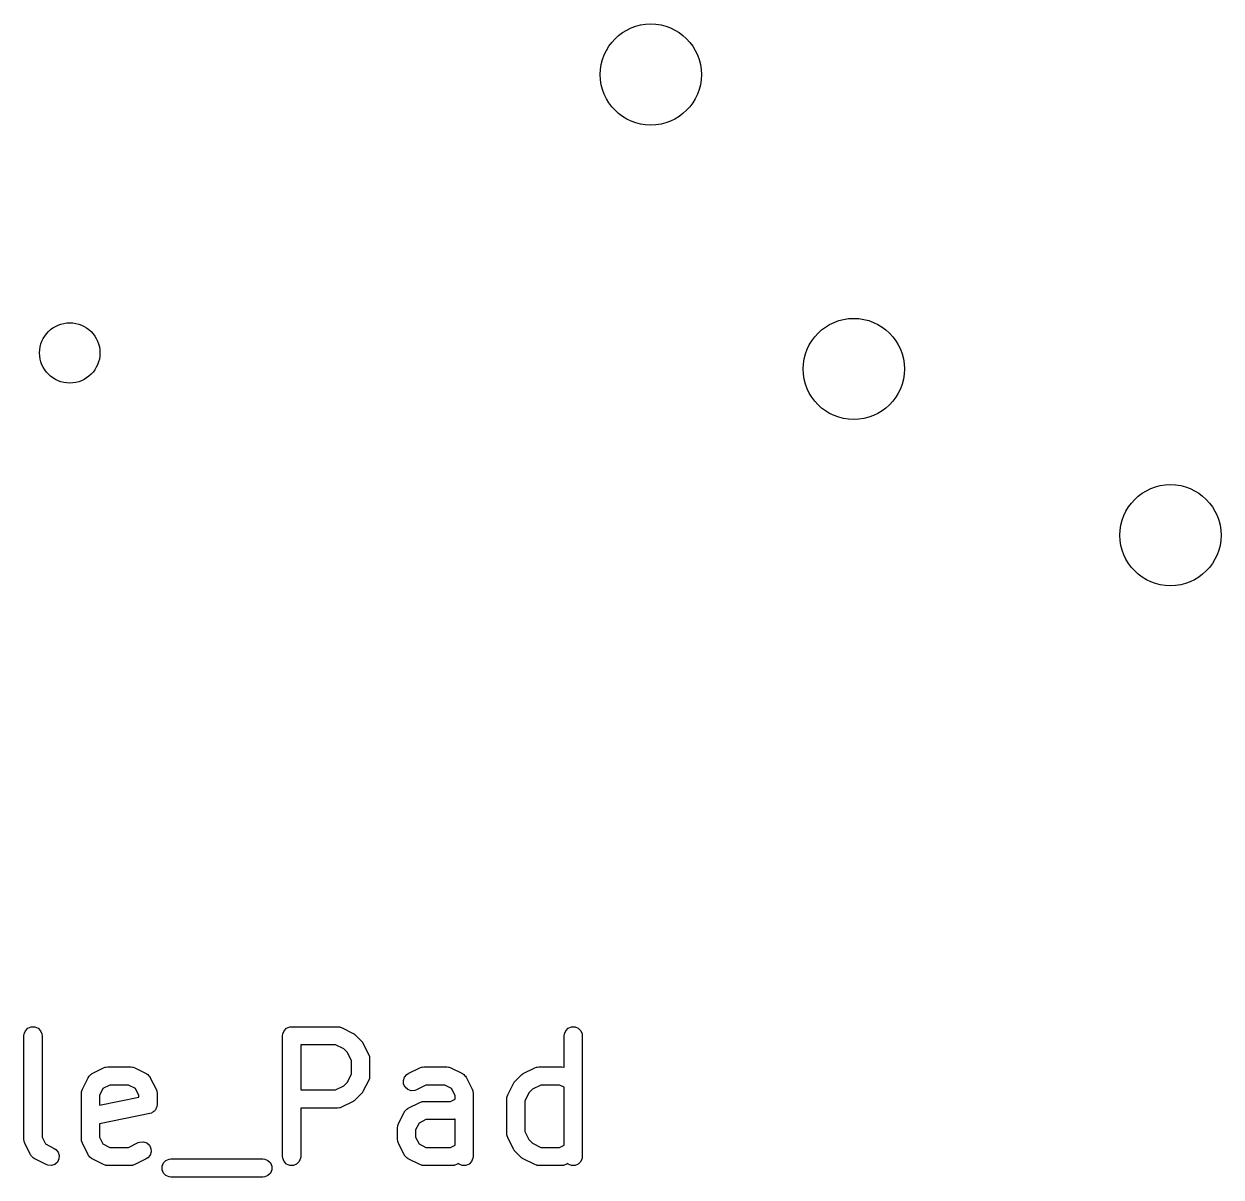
# Model space of a CAD drawing. Extents: x 2.68 to 10.38, y -4.66 to -2.29.
# Drawn here: x 9.4102 to 9.8007, y -4.6388 to -4.2628 of the extents above; entities that cross this region are included whole.
import ezdxf

# ---------------------------------------------------------------- set-up
doc = ezdxf.new("R2010")
doc.units = 0
doc.header["$MEASUREMENT"] = 0
doc.layers.add('BLACK', color=7, linetype='CONTINUOUS')

msp = doc.modelspace()

# ---------------------------------------------------------------- linework, layer by layer
at = {"layer": 'BLACK', "linetype": 'CONTINUOUS'}
for p, q in [((9.4103, -4.59213), (9.41074, -4.59107)), ((9.41074, -4.59107), (9.41156, -4.59025)), ((9.41156, -4.59025), (9.41262, -4.58981)), ((9.41262, -4.58981), (9.41377, -4.58981)), ((9.41377, -4.58981), (9.41484, -4.59025)), ((9.41484, -4.59025), (9.41565, -4.59107)), ((9.41565, -4.59107), (9.41609, -4.59213)), ((9.49467, -4.59213), (9.49511, -4.59107)), ((9.49511, -4.59107), (9.49592, -4.59025)), ((9.49592, -4.59025), (9.49699, -4.58981)), ((9.49699, -4.58981), (9.49756, -4.58976)), ((9.49756, -4.58976), (9.51256, -4.58976)), ((9.51256, -4.58976), (9.51314, -4.58981)), ((9.51314, -4.58981), (9.51323, -4.58985)), ((9.51323, -4.58985), (9.51334, -4.58986)), ((9.51334, -4.58986), (9.51388, -4.59007)), ((9.51388, -4.59007), (9.51763, -4.59194)), ((9.51763, -4.59194), (9.51788, -4.5921)), ((9.58653, -4.59213), (9.58697, -4.59107)), ((9.58697, -4.59107), (9.58779, -4.59025)), ((9.58779, -4.59025), (9.58885, -4.58981)), ((9.58885, -4.58981), (9.59, -4.58981)), ((9.59, -4.58981), (9.59107, -4.59025)), ((9.59107, -4.59025), (9.59188, -4.59107)), ((9.59188, -4.59107), (9.59232, -4.59213)), ((9.41025, -4.59271), (9.4103, -4.59213)), ((9.41025, -4.62646), (9.41025, -4.59271)), ((9.41609, -4.59213), (9.41615, -4.59271)), ((9.41615, -4.59271), (9.41615, -4.62576)), ((9.49461, -4.59271), (9.49467, -4.59213)), ((9.49461, -4.63208), (9.49461, -4.59271)), ((9.51186, -4.59566), (9.50052, -4.59566)), ((9.50052, -4.59566), (9.50052, -4.61038)), ((9.51456, -4.59701), (9.51186, -4.59566)), ((9.51788, -4.5921), (9.51795, -4.59213)), ((9.51795, -4.59213), (9.51803, -4.5922)), ((9.51803, -4.5922), (9.51812, -4.59225)), ((9.51812, -4.59225), (9.51817, -4.59231)), ((9.51817, -4.59231), (9.5184, -4.5925)), ((9.5184, -4.5925), (9.52027, -4.59437)), ((9.52027, -4.59437), (9.52046, -4.5946)), ((9.52046, -4.5946), (9.52052, -4.59465)), ((9.52052, -4.59465), (9.52057, -4.59474)), ((9.52057, -4.59474), (9.52064, -4.59482)), ((9.52064, -4.59482), (9.52067, -4.59489)), ((9.52067, -4.59489), (9.52083, -4.59514)), ((9.52083, -4.59514), (9.5227, -4.59889)), ((9.58647, -4.59271), (9.58653, -4.59213)), ((9.58647, -4.60299), (9.58647, -4.59271)), ((9.59232, -4.59213), (9.59238, -4.59271)), ((9.59238, -4.59271), (9.59238, -4.63208)), ((9.51576, -4.59821), (9.51456, -4.59701)), ((9.51711, -4.60091), (9.51576, -4.59821)), ((9.5227, -4.59889), (9.52291, -4.59943)), ((9.52291, -4.59943), (9.52292, -4.59953)), ((9.52292, -4.59953), (9.52296, -4.59963)), ((9.52296, -4.59963), (9.52301, -4.60021)), ((9.4325, -4.60507), (9.43625, -4.60319)), ((9.43625, -4.60319), (9.43679, -4.60298)), ((9.43679, -4.60298), (9.4369, -4.60298)), ((9.4369, -4.60298), (9.43699, -4.60294)), ((9.43699, -4.60294), (9.43757, -4.60288)), ((9.43757, -4.60288), (9.44507, -4.60288)), ((9.44507, -4.60288), (9.44565, -4.60294)), ((9.44565, -4.60294), (9.44574, -4.60298)), ((9.44574, -4.60298), (9.44585, -4.60298)), ((9.44585, -4.60298), (9.44639, -4.60319)), ((9.44639, -4.60319), (9.45014, -4.60507)), ((9.51711, -4.60514), (9.51711, -4.60091)), ((9.52301, -4.60021), (9.52301, -4.60583)), ((9.53561, -4.60507), (9.53936, -4.60319)), ((9.53936, -4.60319), (9.5399, -4.60298)), ((9.5399, -4.60298), (9.54001, -4.60298)), ((9.54001, -4.60298), (9.54011, -4.60294)), ((9.54011, -4.60294), (9.54068, -4.60288)), ((9.54068, -4.60288), (9.54818, -4.60288)), ((9.54818, -4.60288), (9.54876, -4.60294)), ((9.54876, -4.60294), (9.54886, -4.60298)), ((9.54886, -4.60298), (9.54896, -4.60298)), ((9.54896, -4.60298), (9.5495, -4.60319)), ((9.5495, -4.60319), (9.55325, -4.60507)), ((9.57311, -4.60507), (9.57686, -4.60319)), ((9.57686, -4.60319), (9.5774, -4.60298)), ((9.5774, -4.60298), (9.5775, -4.60298)), ((9.5775, -4.60298), (9.5776, -4.60294)), ((9.5776, -4.60294), (9.57818, -4.60288)), ((9.57818, -4.60288), (9.58568, -4.60288)), ((9.58568, -4.60288), (9.58625, -4.60294)), ((9.58625, -4.60294), (9.58635, -4.60298)), ((9.58635, -4.60298), (9.58646, -4.60298)), ((9.58646, -4.60298), (9.58647, -4.60299)), ((9.4293, -4.61014), (9.43118, -4.60639)), ((9.43118, -4.60639), (9.43124, -4.60629)), ((9.43124, -4.60629), (9.43126, -4.60625)), ((9.43126, -4.60625), (9.4313, -4.60619)), ((9.4313, -4.60619), (9.43149, -4.6059)), ((9.43149, -4.6059), (9.43177, -4.60565)), ((9.43177, -4.60565), (9.43201, -4.60537)), ((9.43201, -4.60537), (9.4323, -4.60519)), ((9.4323, -4.60519), (9.43236, -4.60514)), ((9.43236, -4.60514), (9.4324, -4.60513)), ((9.4324, -4.60513), (9.4325, -4.60507)), ((9.45014, -4.60507), (9.45024, -4.60513)), ((9.45024, -4.60513), (9.45028, -4.60514)), ((9.45028, -4.60514), (9.45034, -4.60519)), ((9.45034, -4.60519), (9.45063, -4.60537)), ((9.45063, -4.60537), (9.45087, -4.60565)), ((9.45087, -4.60565), (9.45115, -4.6059)), ((9.45115, -4.6059), (9.45134, -4.60619)), ((9.45134, -4.60619), (9.45138, -4.60625)), ((9.45138, -4.60625), (9.4514, -4.60629)), ((9.4514, -4.60629), (9.45146, -4.60639)), ((9.45146, -4.60639), (9.45333, -4.61014)), ((9.51576, -4.60783), (9.51711, -4.60514)), ((9.5227, -4.60715), (9.52083, -4.6109)), ((9.52291, -4.60661), (9.5227, -4.60715)), ((9.52292, -4.60651), (9.52291, -4.60661)), ((9.52296, -4.60641), (9.52292, -4.60651)), ((9.52301, -4.60583), (9.52296, -4.60641)), ((9.534, -4.60734), (9.53437, -4.60625)), ((9.53408, -4.60849), (9.534, -4.60734)), ((9.53437, -4.60625), (9.53512, -4.60537)), ((9.53512, -4.60537), (9.53561, -4.60507)), ((9.55325, -4.60507), (9.55335, -4.60513)), ((9.55335, -4.60513), (9.55339, -4.60514)), ((9.55339, -4.60514), (9.55345, -4.60519)), ((9.55345, -4.60519), (9.55374, -4.60537)), ((9.55374, -4.60537), (9.55398, -4.60565)), ((9.55398, -4.60565), (9.55426, -4.6059)), ((9.55426, -4.6059), (9.55445, -4.60619)), ((9.55445, -4.60619), (9.5545, -4.60625)), ((9.5545, -4.60625), (9.55451, -4.60629)), ((9.55451, -4.60629), (9.55457, -4.60639)), ((9.55457, -4.60639), (9.55645, -4.61014)), ((9.57028, -4.60772), (9.57047, -4.60749)), ((9.57047, -4.60749), (9.57234, -4.60562)), ((9.57234, -4.60562), (9.57257, -4.60543)), ((9.57257, -4.60543), (9.57262, -4.60537)), ((9.57262, -4.60537), (9.57271, -4.60532)), ((9.57271, -4.60532), (9.57279, -4.60525)), ((9.57279, -4.60525), (9.57286, -4.60522)), ((9.57286, -4.60522), (9.57311, -4.60507)), ((9.42899, -4.61146), (9.42905, -4.61088)), ((9.42899, -4.62646), (9.42899, -4.61146)), ((9.42905, -4.61088), (9.42909, -4.61078)), ((9.42909, -4.61078), (9.4291, -4.61068)), ((9.4291, -4.61068), (9.4293, -4.61014)), ((9.43602, -4.60991), (9.4349, -4.61215)), ((9.43827, -4.60879), (9.43602, -4.60991)), ((9.44437, -4.60879), (9.43827, -4.60879)), ((9.44662, -4.60991), (9.44437, -4.60879)), ((9.44774, -4.61215), (9.44662, -4.60991)), ((9.45333, -4.61014), (9.45354, -4.61068)), ((9.45354, -4.61068), (9.45355, -4.61078)), ((9.45355, -4.61078), (9.45359, -4.61088)), ((9.45359, -4.61088), (9.45365, -4.61146)), ((9.45365, -4.61146), (9.45365, -4.61521)), ((9.50052, -4.61038), (9.51186, -4.61038)), ((9.51186, -4.61038), (9.51456, -4.60903)), ((9.51456, -4.60903), (9.51576, -4.60783)), ((9.52046, -4.61144), (9.52027, -4.61167)), ((9.52052, -4.61139), (9.52046, -4.61144)), ((9.52057, -4.6113), (9.52052, -4.61139)), ((9.52064, -4.61122), (9.52057, -4.6113)), ((9.52067, -4.61115), (9.52064, -4.61122)), ((9.52083, -4.6109), (9.52067, -4.61115)), ((9.5346, -4.60952), (9.53408, -4.60849)), ((9.53547, -4.61027), (9.5346, -4.60952)), ((9.53656, -4.61064), (9.53547, -4.61027)), ((9.53771, -4.61056), (9.53656, -4.61064)), ((9.53825, -4.61035), (9.53771, -4.61056)), ((9.54138, -4.60879), (9.53825, -4.61035)), ((9.54748, -4.60879), (9.54138, -4.60879)), ((9.54973, -4.60991), (9.54748, -4.60879)), ((9.55085, -4.61215), (9.54973, -4.60991)), ((9.55645, -4.61014), (9.55665, -4.61068)), ((9.55665, -4.61068), (9.55666, -4.61078)), ((9.55666, -4.61078), (9.5567, -4.61088)), ((9.5567, -4.61088), (9.55676, -4.61146)), ((9.55676, -4.61146), (9.55676, -4.63208)), ((9.56804, -4.61201), (9.56991, -4.60826)), ((9.56991, -4.60826), (9.57007, -4.60801)), ((9.57007, -4.60801), (9.5701, -4.60794)), ((9.5701, -4.60794), (9.57016, -4.60786)), ((9.57016, -4.60786), (9.57022, -4.60777)), ((9.57022, -4.60777), (9.57028, -4.60772)), ((9.57498, -4.61133), (9.57363, -4.61403)), ((9.57618, -4.61013), (9.57498, -4.61133)), ((9.57887, -4.60879), (9.57618, -4.61013)), ((9.58498, -4.60879), (9.57887, -4.60879)), ((9.58647, -4.60953), (9.58498, -4.60879)), ((9.58647, -4.62838), (9.58647, -4.60953)), ((9.4349, -4.61215), (9.4349, -4.61535)), ((9.4349, -4.61535), (9.44774, -4.61279)), ((9.44774, -4.61279), (9.44774, -4.61215)), ((9.45365, -4.61521), (9.45359, -4.61578)), ((9.51763, -4.6141), (9.51388, -4.61597)), ((9.51788, -4.61394), (9.51763, -4.6141)), ((9.51795, -4.61391), (9.51788, -4.61394)), ((9.51803, -4.61385), (9.51795, -4.61391)), ((9.51812, -4.61379), (9.51803, -4.61385)), ((9.51817, -4.61373), (9.51812, -4.61379)), ((9.5184, -4.61354), (9.51817, -4.61373)), ((9.52027, -4.61167), (9.5184, -4.61354)), ((9.53561, -4.61632), (9.53936, -4.61444)), ((9.53936, -4.61444), (9.5399, -4.61423)), ((9.5399, -4.61423), (9.54001, -4.61423)), ((9.54001, -4.61423), (9.54011, -4.61419)), ((9.54011, -4.61419), (9.54068, -4.61413)), ((9.54068, -4.61413), (9.54936, -4.61413)), ((9.54936, -4.61413), (9.55085, -4.61338)), ((9.55085, -4.61338), (9.55085, -4.61215)), ((9.56773, -4.61333), (9.56778, -4.61276)), ((9.56773, -4.62458), (9.56773, -4.61333)), ((9.56778, -4.61276), (9.56782, -4.61266)), ((9.56782, -4.61266), (9.56783, -4.61255)), ((9.56783, -4.61255), (9.56804, -4.61201)), ((9.57363, -4.61403), (9.57363, -4.62388)), ((9.45127, -4.6181), (9.4349, -4.62138)), ((9.45183, -4.61793), (9.45127, -4.6181)), ((9.45207, -4.61777), (9.45183, -4.61793)), ((9.45233, -4.61766), (9.45207, -4.61777)), ((9.45254, -4.61745), (9.45233, -4.61766)), ((9.45278, -4.61729), (9.45254, -4.61745)), ((9.45294, -4.61705), (9.45278, -4.61729)), ((9.45315, -4.61685), (9.45294, -4.61705)), ((9.45326, -4.61658), (9.45315, -4.61685)), ((9.45342, -4.61633), (9.45326, -4.61658)), ((9.45348, -4.61605), (9.45342, -4.61633)), ((9.45359, -4.61578), (9.45348, -4.61605)), ((9.51256, -4.61628), (9.50052, -4.61628)), ((9.50052, -4.61628), (9.50052, -4.63208)), ((9.51314, -4.61623), (9.51256, -4.61628)), ((9.51323, -4.61619), (9.51314, -4.61623)), ((9.51334, -4.61618), (9.51323, -4.61619)), ((9.51388, -4.61597), (9.51334, -4.61618)), ((9.53242, -4.62139), (9.53429, -4.61764)), ((9.53429, -4.61764), (9.53435, -4.61754)), ((9.53435, -4.61754), (9.53437, -4.61749)), ((9.53437, -4.61749), (9.53442, -4.61744)), ((9.53442, -4.61744), (9.5346, -4.61715)), ((9.5346, -4.61715), (9.53488, -4.6169)), ((9.53488, -4.6169), (9.53512, -4.61662)), ((9.53512, -4.61662), (9.53541, -4.61644)), ((9.53541, -4.61644), (9.53547, -4.61639)), ((9.53547, -4.61639), (9.53552, -4.61638)), ((9.53552, -4.61638), (9.53561, -4.61632)), ((9.4349, -4.62138), (9.4349, -4.62576)), ((9.53211, -4.62271), (9.53216, -4.62213)), ((9.53211, -4.62646), (9.53211, -4.62271)), ((9.53216, -4.62213), (9.5322, -4.62203)), ((9.5322, -4.62203), (9.53221, -4.62193)), ((9.53221, -4.62193), (9.53242, -4.62139)), ((9.53913, -4.62116), (9.53801, -4.6234)), ((9.54138, -4.62003), (9.53913, -4.62116)), ((9.55006, -4.62003), (9.54138, -4.62003)), ((9.55063, -4.61998), (9.55006, -4.62003)), ((9.55073, -4.61994), (9.55063, -4.61998)), ((9.55084, -4.61993), (9.55073, -4.61994)), ((9.55085, -4.61992), (9.55084, -4.61993)), ((9.55085, -4.62838), (9.55085, -4.61992)), ((9.4103, -4.62703), (9.41025, -4.62646)), ((9.41034, -4.62713), (9.4103, -4.62703)), ((9.41615, -4.62576), (9.41727, -4.628)), ((9.42905, -4.62703), (9.42899, -4.62646)), ((9.42909, -4.62713), (9.42905, -4.62703)), ((9.4349, -4.62576), (9.43602, -4.628)), ((9.53216, -4.62703), (9.53211, -4.62646)), ((9.5322, -4.62713), (9.53216, -4.62703)), ((9.53801, -4.6234), (9.53801, -4.62576)), ((9.53801, -4.62576), (9.53913, -4.628)), ((9.56778, -4.62516), (9.56773, -4.62458)), ((9.56782, -4.62525), (9.56778, -4.62516)), ((9.56783, -4.62536), (9.56782, -4.62525)), ((9.56804, -4.6259), (9.56783, -4.62536)), ((9.56991, -4.62965), (9.56804, -4.6259)), ((9.57363, -4.62388), (9.57498, -4.62658)), ((9.57498, -4.62658), (9.57618, -4.62778)), ((9.41035, -4.62724), (9.41034, -4.62713)), ((9.41056, -4.62778), (9.41035, -4.62724)), ((9.41243, -4.63153), (9.41056, -4.62778)), ((9.41727, -4.628), (9.42014, -4.62944)), ((9.42014, -4.62944), (9.42063, -4.62975)), ((9.42063, -4.62975), (9.42139, -4.63062)), ((9.42139, -4.63062), (9.42175, -4.63171)), ((9.4291, -4.62724), (9.42909, -4.62713)), ((9.4293, -4.62778), (9.4291, -4.62724)), ((9.43118, -4.63153), (9.4293, -4.62778)), ((9.43602, -4.628), (9.43827, -4.62913)), ((9.43827, -4.62913), (9.44437, -4.62913)), ((9.44437, -4.62913), (9.4475, -4.62756)), ((9.4475, -4.62756), (9.44804, -4.62736)), ((9.44804, -4.62736), (9.44919, -4.62728)), ((9.44919, -4.62728), (9.45028, -4.62764)), ((9.45028, -4.62764), (9.45115, -4.62839)), ((9.45115, -4.62839), (9.45167, -4.62942)), ((9.45175, -4.63057), (9.45138, -4.63167)), ((9.45167, -4.62942), (9.45175, -4.63057)), ((9.53221, -4.62724), (9.5322, -4.62713)), ((9.53242, -4.62778), (9.53221, -4.62724)), ((9.53429, -4.63153), (9.53242, -4.62778)), ((9.53913, -4.628), (9.54138, -4.62913)), ((9.54138, -4.62913), (9.54936, -4.62913)), ((9.54936, -4.62913), (9.55085, -4.62838)), ((9.57007, -4.6299), (9.56991, -4.62965)), ((9.5701, -4.62997), (9.57007, -4.6299)), ((9.57016, -4.63005), (9.5701, -4.62997)), ((9.57022, -4.63014), (9.57016, -4.63005)), ((9.57028, -4.63019), (9.57022, -4.63014)), ((9.57047, -4.63042), (9.57028, -4.63019)), ((9.57234, -4.63229), (9.57047, -4.63042)), ((9.57618, -4.62778), (9.57887, -4.62913)), ((9.57887, -4.62913), (9.58498, -4.62913)), ((9.58498, -4.62913), (9.58647, -4.62838)), ((9.41249, -4.63162), (9.41243, -4.63153)), ((9.41251, -4.63167), (9.41249, -4.63162)), ((9.41256, -4.63172), (9.41251, -4.63167)), ((9.41274, -4.63202), (9.41256, -4.63172)), ((9.41302, -4.63226), (9.41274, -4.63202)), ((9.41326, -4.63254), (9.41302, -4.63226)), ((9.41355, -4.63272), (9.41326, -4.63254)), ((9.41361, -4.63277), (9.41355, -4.63272)), ((9.41366, -4.63279), (9.41361, -4.63277)), ((9.41375, -4.63285), (9.41366, -4.63279)), ((9.4175, -4.63472), (9.41375, -4.63285)), ((9.41804, -4.63493), (9.4175, -4.63472)), ((9.41919, -4.63501), (9.41804, -4.63493)), ((9.42028, -4.63464), (9.41919, -4.63501)), ((9.42116, -4.63389), (9.42028, -4.63464)), ((9.42167, -4.63286), (9.42116, -4.63389)), ((9.42175, -4.63171), (9.42167, -4.63286)), ((9.43124, -4.63162), (9.43118, -4.63153)), ((9.43126, -4.63167), (9.43124, -4.63162)), ((9.4313, -4.63172), (9.43126, -4.63167)), ((9.43149, -4.63202), (9.4313, -4.63172)), ((9.43177, -4.63226), (9.43149, -4.63202)), ((9.43201, -4.63254), (9.43177, -4.63226)), ((9.4323, -4.63272), (9.43201, -4.63254)), ((9.43236, -4.63277), (9.4323, -4.63272)), ((9.4324, -4.63279), (9.43236, -4.63277)), ((9.4325, -4.63285), (9.4324, -4.63279)), ((9.43625, -4.63472), (9.4325, -4.63285)), ((9.43679, -4.63493), (9.43625, -4.63472)), ((9.4369, -4.63493), (9.43679, -4.63493)), ((9.44585, -4.63493), (9.44574, -4.63493)), ((9.44639, -4.63472), (9.44585, -4.63493)), ((9.45014, -4.63285), (9.44639, -4.63472)), ((9.45063, -4.63254), (9.45014, -4.63285)), ((9.45138, -4.63167), (9.45063, -4.63254)), ((9.4553, -4.63525), (9.45574, -4.63419)), ((9.45574, -4.63419), (9.45655, -4.63337)), ((9.45655, -4.63337), (9.45762, -4.63293)), ((9.45762, -4.63293), (9.45819, -4.63288)), ((9.45819, -4.63288), (9.48819, -4.63288)), ((9.48819, -4.63288), (9.48877, -4.63293)), ((9.48877, -4.63293), (9.48983, -4.63337)), ((9.48983, -4.63337), (9.49064, -4.63419)), ((9.49064, -4.63419), (9.49108, -4.63525)), ((9.49467, -4.63266), (9.49461, -4.63208)), ((9.49511, -4.63372), (9.49467, -4.63266)), ((9.49592, -4.63453), (9.49511, -4.63372)), ((9.49699, -4.63498), (9.49592, -4.63453)), ((9.4992, -4.63453), (9.49814, -4.63498)), ((9.50002, -4.63372), (9.4992, -4.63453)), ((9.50046, -4.63266), (9.50002, -4.63372)), ((9.50052, -4.63208), (9.50046, -4.63266)), ((9.53435, -4.63162), (9.53429, -4.63153)), ((9.53437, -4.63167), (9.53435, -4.63162)), ((9.53442, -4.63172), (9.53437, -4.63167)), ((9.5346, -4.63202), (9.53442, -4.63172)), ((9.53488, -4.63226), (9.5346, -4.63202)), ((9.53512, -4.63254), (9.53488, -4.63226)), ((9.53541, -4.63272), (9.53512, -4.63254)), ((9.53547, -4.63277), (9.53541, -4.63272)), ((9.53552, -4.63279), (9.53547, -4.63277)), ((9.53561, -4.63285), (9.53552, -4.63279)), ((9.53936, -4.63472), (9.53561, -4.63285)), ((9.5399, -4.63493), (9.53936, -4.63472)), ((9.54001, -4.63493), (9.5399, -4.63493)), ((9.55084, -4.63493), (9.55073, -4.63493)), ((9.55138, -4.63472), (9.55084, -4.63493)), ((9.55203, -4.6344), (9.55138, -4.63472)), ((9.55217, -4.63453), (9.55203, -4.6344)), ((9.55323, -4.63498), (9.55217, -4.63453)), ((9.55545, -4.63453), (9.55438, -4.63498)), ((9.55626, -4.63372), (9.55545, -4.63453)), ((9.5567, -4.63266), (9.55626, -4.63372)), ((9.55676, -4.63208), (9.5567, -4.63266)), ((9.57257, -4.63248), (9.57234, -4.63229)), ((9.57262, -4.63254), (9.57257, -4.63248)), ((9.57271, -4.63259), (9.57262, -4.63254)), ((9.57279, -4.63266), (9.57271, -4.63259)), ((9.57286, -4.63269), (9.57279, -4.63266)), ((9.57311, -4.63285), (9.57286, -4.63269)), ((9.57686, -4.63472), (9.57311, -4.63285)), ((9.5774, -4.63493), (9.57686, -4.63472)), ((9.5775, -4.63493), (9.5774, -4.63493)), ((9.58646, -4.63493), (9.58635, -4.63493)), ((9.587, -4.63472), (9.58646, -4.63493)), ((9.58765, -4.6344), (9.587, -4.63472)), ((9.58779, -4.63453), (9.58765, -4.6344)), ((9.58885, -4.63498), (9.58779, -4.63453)), ((9.59107, -4.63453), (9.59, -4.63498)), ((9.59188, -4.63372), (9.59107, -4.63453)), ((9.59232, -4.63266), (9.59188, -4.63372)), ((9.59238, -4.63208), (9.59232, -4.63266)), ((9.43699, -4.63498), (9.4369, -4.63493)), ((9.43757, -4.63503), (9.43699, -4.63498)), ((9.44507, -4.63503), (9.43757, -4.63503)), ((9.44565, -4.63498), (9.44507, -4.63503)), ((9.44574, -4.63493), (9.44565, -4.63498)), ((9.4553, -4.63641), (9.4553, -4.63525)), ((9.45574, -4.63747), (9.4553, -4.63641)), ((9.45655, -4.63828), (9.45574, -4.63747)), ((9.45762, -4.63873), (9.45655, -4.63828)), ((9.45819, -4.63878), (9.45762, -4.63873)), ((9.48819, -4.63878), (9.45819, -4.63878)), ((9.48877, -4.63873), (9.48819, -4.63878)), ((9.48983, -4.63828), (9.48877, -4.63873)), ((9.49064, -4.63747), (9.48983, -4.63828)), ((9.49108, -4.63641), (9.49064, -4.63747)), ((9.49108, -4.63525), (9.49108, -4.63641)), ((9.49814, -4.63498), (9.49699, -4.63498)), ((9.54011, -4.63498), (9.54001, -4.63493)), ((9.54068, -4.63503), (9.54011, -4.63498)), ((9.55006, -4.63503), (9.54068, -4.63503)), ((9.55063, -4.63498), (9.55006, -4.63503)), ((9.55073, -4.63493), (9.55063, -4.63498)), ((9.55438, -4.63498), (9.55323, -4.63498)), ((9.5776, -4.63498), (9.5775, -4.63493)), ((9.57818, -4.63503), (9.5776, -4.63498)), ((9.58568, -4.63503), (9.57818, -4.63503)), ((9.58625, -4.63498), (9.58568, -4.63503)), ((9.58635, -4.63493), (9.58625, -4.63498)), ((9.59, -4.63498), (9.58885, -4.63498))]:
    msp.add_line(p, q, dxfattribs=at)
at = {"layer": 'BLACK'}
for centre, radius in [((9.61472, -4.27931), 0.0165), ((9.4252, -4.37008), 0.00984), ((9.68092, -4.37531), 0.0165), ((9.78422, -4.42951), 0.0165)]:
    msp.add_circle(centre, radius, dxfattribs=at)

doc.saveas('drawing.dxf')
